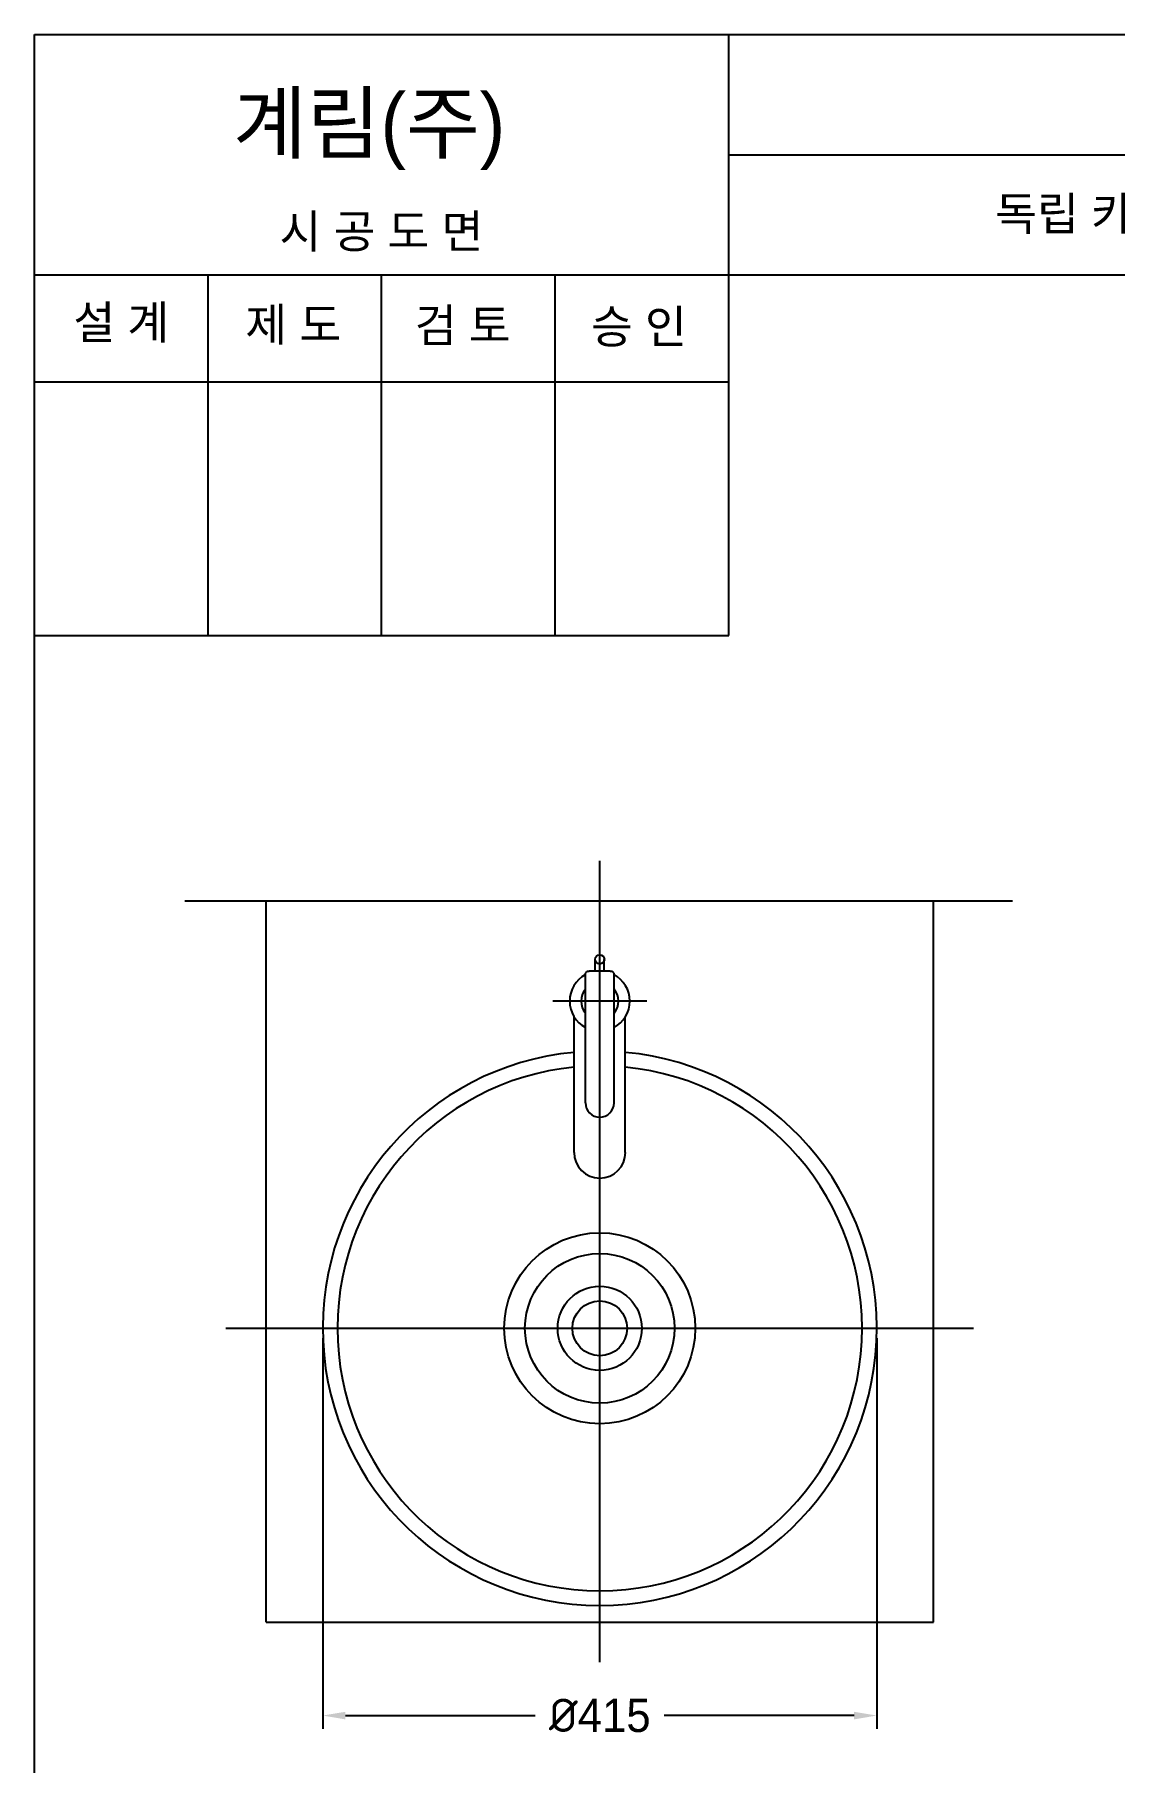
# Model space of a CAD drawing. Header units: millimetres. Extents: x 0 to 3800, y -67 to 2530.
# Drawn here: x 0 to 809, y 1236 to 2530 of the extents above; entities that cross this region are included whole.
import ezdxf
from ezdxf.enums import TextEntityAlignment as Align
from ezdxf.lldxf.tags import DXFTag

# ---------------------------------------------------------------- set-up
doc = ezdxf.new("R2010")
doc.units = ezdxf.units.MM
for name, color, linetype in [('TEXT', 7, 'Continuous'), ('내부선 및 부속', 4, 'Continuous'), ('도각라인', 7, 'Continuous'), ('외형선', 3, 'Continuous'), ('중심선', 1, 'DASHED'), ('치수선', 7, 'Continuous')]:
    doc.layers.add(name, color=color, linetype=linetype)
doc.styles.add('____', font='')
doc.styles.add('타이틀', font='H2GTRM.TTF', dxfattribs={"height": 25})
doc.styles.get('____').set_extended_font_data('굴림')
tags = doc.linetypes.add('DASHDOT', pattern=[70, 31, -13, 13, -13]).pattern_tags.tags
tags[10:11] = [DXFTag(74, 4), DXFTag(75, 0), DXFTag(340, '0'), DXFTag(46, 0.0), DXFTag(50, 0.0), DXFTag(44, 0.0), DXFTag(45, 0.0)]
tags[8:9] = [DXFTag(74, 4), DXFTag(75, 0), DXFTag(340, '0'), DXFTag(46, 0.0), DXFTag(50, 0.0), DXFTag(44, 0.0), DXFTag(45, 0.0)]
tags[6:7] = [DXFTag(74, 4), DXFTag(75, 0), DXFTag(340, '0'), DXFTag(46, 0.0), DXFTag(50, 0.0), DXFTag(44, 0.0), DXFTag(45, 0.0)]
tags[4:5] = [DXFTag(74, 4), DXFTag(75, 0), DXFTag(340, '0'), DXFTag(46, 0.0), DXFTag(50, 0.0), DXFTag(44, 0.0), DXFTag(45, 0.0)]
tags = doc.linetypes.add('DASHED', pattern=[25.72, 12.86, -12.86]).pattern_tags.tags
tags[6:7] = [DXFTag(74, 4), DXFTag(75, 0), DXFTag(340, '0'), DXFTag(46, 0.0), DXFTag(50, 0.0), DXFTag(44, 0.0), DXFTag(45, 0.0)]
tags[4:5] = [DXFTag(74, 4), DXFTag(75, 0), DXFTag(340, '0'), DXFTag(46, 0.0), DXFTag(50, 0.0), DXFTag(44, 0.0), DXFTag(45, 0.0)]
doc.dimstyles.new('MSADIM', dxfattribs={"dimtxt": 33, "dimasz": 17, "dimexe": 10, "dimexo": 7.5, "dimgap": 10, "dimtad": 0, "dimtih": 1, "dimtoh": 1, "dimdec": 0, "dimzin": 1, "dimdsep": 46, "dimtxsty": '____', "dimcen": 11.25, "dimadec": 0, "dimazin": 0, "dimtfac": 1, "dimtdec": 0, "dimtix": 1, "dimtmove": 0, "dimatfit": 3, "dimfxl": 1, "dimtolj": 1, "dimtzin": 1, "dimarcsym": 0})

# ---------------------------------------------------------------- blocks, each defined once
blk = doc.blocks.new('*D1')
at = {"layer": '치수선', "color": 0, "linetype": 'Continuous', "lineweight": -2, "transparency": 16777216}
for p, q in [((215.9, 1553.9), (215.9, 1261.5)), ((630.9, 1553.9), (630.9, 1261.5)), ((232.9, 1271.5), (375, 1271.5)), ((613.9, 1271.5), (471.7, 1271.5))]:
    blk.add_line(p, q, dxfattribs=at)
at = {"layer": '치수선', "color": 0, "linetype": 'Continuous', "transparency": 16777216}
for points in [[(232.9, 1274.3), (232.9, 1268.6), (215.9, 1271.5)], [(613.9, 1274.3), (613.9, 1268.6), (630.9, 1271.5)]]:
    blk.add_solid(points, dxfattribs=at)
at = {"layer": '치수선', "color": 0, "linetype": 'Continuous', "transparency": 16777216, "insert": (423.4, 1271.5), "char_height": 25, "attachment_point": 5, "style": '____'}
blk.add_mtext('\\A1;{\\fISOCPEUR|b0|i0|c0|p34;%%C}415', dxfattribs=at)

msp = doc.modelspace()

# ---------------------------------------------------------------- linework, layer by layer
at = {"layer": '내부선 및 부속', "linetype": 'Continuous'}
for p, q in [((419.9, 1828.9), (419.9, 1837.6)), ((426.8, 1828.9), (426.8, 1837.6)), ((412.6, 1730.2), (412.6, 1826.1)), ((431.3, 1828.9), (415.4, 1828.9)), ((434.1, 1730.2), (434.1, 1826.1)), ((404.2, 1693.1), (404.2, 1794.6)), ((442.5, 1693.1), (442.5, 1794.6))]:
    msp.add_line(p, q, dxfattribs=at)
at = {"layer": '내부선 및 부속', "linetype": 'Continuous', "flags": 128}
for points in [[(412.6, 1826.1, -0.414214), (415.4, 1828.9)], [(431.3, 1828.9, -0.414214), (434.1, 1826.1)]]:
    msp.add_lwpolyline(points, format="xyb", dxfattribs=at)
at = {"layer": '내부선 및 부속', "linetype": 'Continuous'}
for centre, radius in [((423.4, 1837.6), 3.45), ((423.4, 1561.4), 71.5), ((423.4, 1561.4), 56), ((423.4, 1561.4), 31.5), ((423.4, 1561.4), 20.5)]:
    msp.add_circle(centre, radius, dxfattribs=at)
for centre, radius, start, end in [((423.4, 1806.4), 22.5, 118.5212, 241.4758), ((423.4, 1806.4), 22.5, 298.5242, 61.4788), ((423.4, 1806.4), 14, 139.9604, 220.0396), ((423.4, 1806.4), 14, 319.9604, 40.0396), ((423.4, 1561.4), 196.5, 95.5945, 84.4055), ((423.4, 1730.2), 10.7, 180, 0), ((423.4, 1693.1), 19.2, 180, 0)]:
    msp.add_arc(centre, radius, start, end, dxfattribs=at)
at = {"layer": '도각라인', "color": 7}
for p, q in [((0, 0), (0, 2530)), ((0, 2530), (1800, 2530)), ((520, 2080), (520, 2530)), ((520, 2440), (1800, 2440)), ((0, 2350), (1800, 2350)), ((130, 2080), (130, 2350)), ((260, 2080), (260, 2350)), ((390, 2080), (390, 2350)), ((0, 2270), (520, 2270)), ((0, 2080), (520, 2080))]:
    msp.add_line(p, q, dxfattribs=at)
at = {"layer": '외형선', "linetype": 'Continuous'}
for p, q in [((112.7, 1881.4), (732.6, 1881.4)), ((173.4, 1341.4), (173.4, 1881.4)), ((673.4, 1341.4), (673.4, 1881.4)), ((173.4, 1341.4), (673.4, 1341.4))]:
    msp.add_line(p, q, dxfattribs=at)
msp.add_arc((423.4, 1561.4), 207.5, 95.2971, 84.7029, dxfattribs=at)
at = {"layer": '중심선', "linetype": 'DASHDOT'}
for p, q in [((423.4, 1311.4), (423.4, 1911.4)), ((458.7, 1806.4), (388.2, 1806.4)), ((143.4, 1561.4), (703.4, 1561.4))]:
    msp.add_line(p, q, dxfattribs=at)

# ---------------------------------------------------------------- texts
at = {"layer": 'TEXT', "style": '타이틀'}
msp.add_text('계림(주)', height=44, dxfattribs=at).set_placement((148.7, 2441.8))
for s, p in [('독립 카운터용 원형 세면기', (905.8, 2396)), ('시 공 도 면', (259.9, 2382.7)), ('설 계', (65, 2314.6)), ('제 도', (193.8, 2312.9)), ('검 토', (320.8, 2312.3)), ('승 인', (452.7, 2311.4))]:
    msp.add_text(s, height=25, dxfattribs=at).set_placement(p, align=Align.MIDDLE_CENTER)

# ---------------------------------------------------------------- dimensions: what is measured, and where the dimension line sits
at = {"layer": '치수선', "linetype": 'Continuous'}
dim = msp.add_linear_dim(base=(630.9, 1271.5), p1=(215.9, 1561.4), p2=(630.9, 1561.4), text='{\\fISOCPEUR|b0|i0|c0|p34;%%C}<>', dimstyle='MSADIM', override={"dimtxt": 25}, dxfattribs=at)
dim.commit()
dim.dimension.update_dxf_attribs({"geometry": '*D1', "text_midpoint": (423.4, 1271.5), "dimtype": 160})

doc.saveas('drawing.dxf')
